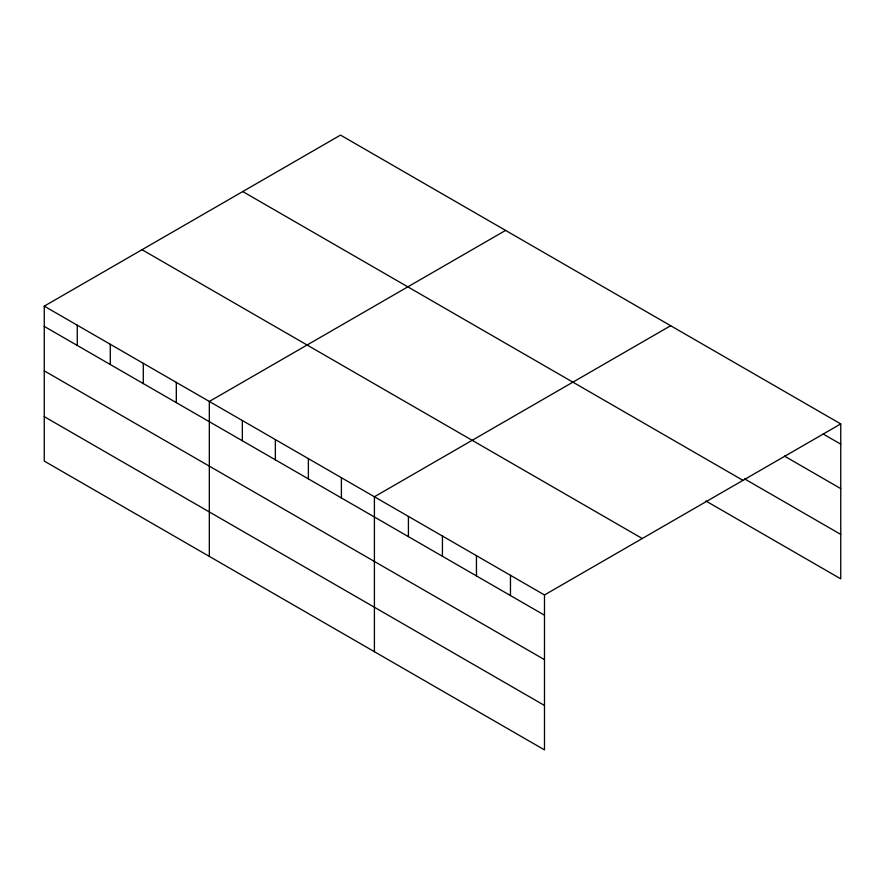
<?xml version="1.0" encoding="UTF-8"?>
<svg xmlns="http://www.w3.org/2000/svg" width="885" height="885" viewBox="0 0 885 885"><rect width="100%" height="100%" fill="white"/><g stroke="black" fill="none" stroke-linecap="round" stroke-linejoin="round"><path stroke-width="1.33" d="M44.25 306.155L544.485 594.963L544.485 749.894L44.25 461.085L44.25 306.155L340.515 135.106L840.75 423.915L840.75 578.845L705.854 500.976M505.589 230.41L209.325 401.458L209.325 556.399M670.675 325.713L374.41 496.762L374.41 651.703M544.485 594.963L840.75 423.915M823.161 433.993L840.75 444.159M784.453 456.096L840.75 488.608M744.562 478.873L840.75 534.396M242.744 191.547L742.98 480.356M142.02 249.703L642.256 538.511M44.25 326.388L544.485 615.197M44.25 370.837L544.485 659.646M44.25 416.636L544.485 705.445M510.468 575.316L510.468 595.561M476.451 555.68L476.451 575.925M442.434 536.044L442.434 556.289M408.416 516.398L408.416 536.642M341.389 477.701L341.389 497.945M308.378 458.64L308.378 478.885M275.357 439.579L275.357 459.824M242.346 420.519L242.346 440.763M176.314 382.397L176.314 402.642M143.293 363.337L143.293 383.581M110.282 344.276L110.282 364.52M77.261 325.215L77.261 345.449"/></g></svg>
